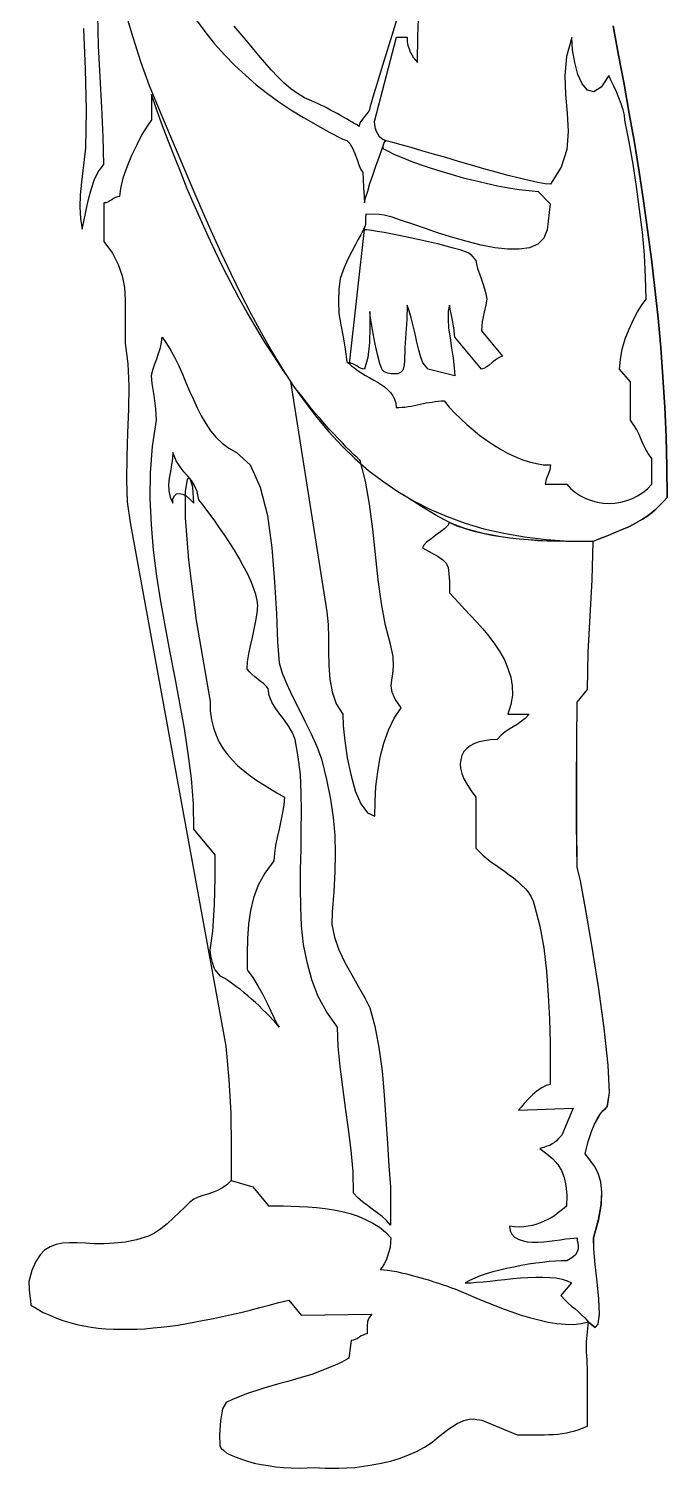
# Model space of a CAD drawing. Extents: x 142.12 to 142.78, y 53.81 to 55.57.
# Drawn here: x 142.336 to 142.769, y 53.805 to 54.781 of the extents above; entities that cross this region are included whole.
import ezdxf

# ---------------------------------------------------------------- set-up
doc = ezdxf.new("R2010")
doc.units = 0
doc.layers.get('0').update_dxf_attribs({"linetype": 'CONTINUOUS'})

msp = doc.modelspace()

# ---------------------------------------------------------------- linework, layer by layer
at = {"linetype": 'CONTINUOUS'}
for points in [[(142.37315, 54.78088), (142.37431, 54.75326), (142.37509, 54.72564), (142.3747, 54.69977), (142.37198, 54.67683), (142.37101, 54.66807), (142.37081, 54.6599), (142.3712, 54.65213), (142.37237, 54.64493), (142.37354, 54.64998), (142.3747, 54.65543), (142.37567, 54.66107), (142.37704, 54.66671), (142.37859, 54.67255), (142.38053, 54.67818), (142.38326, 54.68363), (142.38696, 54.68869), (142.38657, 54.70736), (142.38559, 54.72739), (142.38462, 54.7482), (142.38346, 54.7692), (142.38287, 54.78982)], [(142.40174, 54.79157), (142.4066, 54.77504), (142.41185, 54.75851), (142.41769, 54.74217), (142.42488, 54.72486), (142.43208, 54.70775), (142.43908, 54.69122), (142.44588, 54.67507), (142.4527, 54.65932), (142.4595, 54.64395), (142.46631, 54.62917), (142.47292, 54.61478), (142.47972, 54.60078), (142.48673, 54.58737), (142.49373, 54.57434), (142.50073, 54.56189), (142.50812, 54.55002), (142.51551, 54.53855), (142.52329, 54.52766), (142.53127, 54.51735), (142.53943, 54.50743), (142.54799, 54.49829), (142.55694, 54.48954), (142.56628, 54.48137), (142.576, 54.47398), (142.58611, 54.46698), (142.59681, 54.46075), (142.6079, 54.45511), (142.61956, 54.45006), (142.63163, 54.44558), (142.64446, 54.44189), (142.65788, 54.43878), (142.67189, 54.43625), (142.68667, 54.4345), (142.70203, 54.43353), (142.71817, 54.43314)], [(142.4488, 54.78768), (142.45541, 54.77893), (142.46203, 54.77057), (142.46864, 54.76298), (142.47564, 54.75579), (142.48284, 54.74917), (142.49023, 54.74276), (142.49782, 54.73692), (142.50559, 54.73128), (142.51376, 54.72584), (142.52213, 54.72059), (142.53068, 54.71573), (142.53963, 54.71067), (142.54896, 54.70581), (142.5515, 54.70502), (142.55363, 54.70289), (142.55538, 54.69977), (142.55694, 54.69608), (142.5585, 54.69219), (142.55966, 54.68849), (142.56102, 54.68538), (142.56239, 54.68324), (142.56258, 54.67877), (142.56297, 54.67293), (142.56336, 54.6671), (142.56355, 54.66263), (142.56433, 54.66613), (142.56569, 54.6706), (142.56725, 54.67586), (142.56919, 54.68149), (142.57133, 54.68752), (142.57347, 54.69374), (142.57561, 54.69958), (142.57756, 54.70522), (142.57619, 54.70542), (142.57502, 54.70639), (142.57367, 54.70755), (142.57269, 54.70911), (142.57172, 54.71106), (142.57094, 54.71319), (142.57055, 54.71553), (142.57036, 54.71786), (142.58514, 54.77504), (142.59234, 54.77504), (142.59253, 54.77193), (142.59292, 54.7694), (142.5937, 54.76707), (142.59447, 54.76493), (142.59564, 54.76298), (142.59681, 54.76104), (142.59817, 54.75948), (142.59953, 54.75773), (142.59972, 54.77563), (142.60031, 54.79332)], [(142.58514, 54.78652), (142.58203, 54.77621), (142.57892, 54.7659), (142.5758, 54.75579), (142.57289, 54.74607), (142.56997, 54.73653), (142.56725, 54.72739), (142.56686, 54.72584), (142.56608, 54.72428), (142.56491, 54.72272), (142.56355, 54.72117), (142.56219, 54.71941), (142.56102, 54.71786), (142.56024, 54.71631), (142.55985, 54.71455), (142.5585, 54.71553), (142.55694, 54.71631), (142.55519, 54.71747), (142.55324, 54.71844), (142.5513, 54.71961), (142.54935, 54.72078), (142.54722, 54.72195), (142.54507, 54.72331), (142.54274, 54.72447), (142.5406, 54.72564), (142.53827, 54.72681), (142.53613, 54.72797), (142.53399, 54.72894), (142.53166, 54.73011), (142.52971, 54.7309), (142.52757, 54.73187), (142.52291, 54.73381), (142.51824, 54.73673), (142.51357, 54.74003), (142.50909, 54.74392), (142.50481, 54.7482), (142.50034, 54.75287), (142.49606, 54.75773), (142.49179, 54.76279), (142.4877, 54.76784), (142.48342, 54.7729), (142.47934, 54.77776), (142.47525, 54.78243)], [(142.71817, 54.43314), (142.72187, 54.43469), (142.72556, 54.43605), (142.72906, 54.43742), (142.73256, 54.43897), (142.73587, 54.44033), (142.73917, 54.4417), (142.74248, 54.44325), (142.74559, 54.4448), (142.74871, 54.44656), (142.75182, 54.44831), (142.75473, 54.45025), (142.75765, 54.45239), (142.76037, 54.45472), (142.7631, 54.45726), (142.76582, 54.45997), (142.76854, 54.46309), (142.76835, 54.4837), (142.76777, 54.50413), (142.76699, 54.52435), (142.76562, 54.54458), (142.76426, 54.56461), (142.76232, 54.58464), (142.76018, 54.60467), (142.75785, 54.6245), (142.75531, 54.64434), (142.7526, 54.66399), (142.74948, 54.68382), (142.74637, 54.70366), (142.74287, 54.72331), (142.73937, 54.74314), (142.73567, 54.76279), (142.73198, 54.78263)], [(142.73198, 54.78263), (142.73567, 54.76279), (142.73937, 54.74314), (142.74287, 54.72331), (142.74637, 54.70366), (142.74948, 54.68382), (142.7526, 54.66399), (142.75531, 54.64434), (142.75785, 54.6245), (142.76018, 54.60467), (142.76232, 54.58464), (142.76426, 54.56461), (142.76562, 54.54458), (142.76699, 54.52435), (142.76777, 54.50413), (142.76835, 54.4837), (142.76854, 54.46309), (142.76582, 54.45997), (142.7631, 54.45726), (142.76037, 54.45472), (142.75765, 54.45239), (142.75473, 54.45025), (142.75182, 54.44831), (142.74871, 54.44656), (142.74559, 54.4448), (142.74248, 54.44325), (142.73917, 54.4417), (142.73606, 54.44033), (142.73256, 54.43897), (142.72926, 54.43742), (142.72556, 54.43605), (142.72206, 54.43469), (142.71837, 54.43314), (142.71837, 54.43314)], [(142.576, 54.69958), (142.5795, 54.69763), (142.58397, 54.6955), (142.58903, 54.69335), (142.59486, 54.69103), (142.60128, 54.68869), (142.60809, 54.68655), (142.61528, 54.68421), (142.62287, 54.68188), (142.63045, 54.67974), (142.63824, 54.6778), (142.64602, 54.67605), (142.6536, 54.67429), (142.66099, 54.67293), (142.66819, 54.67177), (142.67499, 54.67099), (142.68122, 54.67041), (142.68938, 54.66204), (142.68725, 54.64434), (142.68491, 54.6387), (142.68083, 54.63481), (142.67538, 54.63229), (142.66838, 54.63132), (142.6606, 54.63132), (142.65185, 54.63229), (142.64252, 54.63403), (142.63299, 54.63657), (142.62326, 54.63928), (142.61373, 54.64221), (142.60478, 54.64532), (142.59623, 54.64823), (142.58864, 54.65077), (142.58223, 54.6529), (142.57697, 54.65426), (142.57347, 54.65484), (142.56452, 54.65504), (142.56433, 54.65213), (142.56433, 54.65018), (142.56413, 54.64784), (142.56316, 54.64473), (142.5651, 54.64454), (142.56822, 54.64415), (142.57211, 54.64356), (142.57697, 54.64279), (142.58242, 54.64162), (142.58825, 54.64065), (142.59447, 54.63928), (142.6007, 54.63793), (142.60693, 54.63657), (142.61295, 54.6352), (142.61859, 54.63365), (142.62365, 54.63229), (142.62812, 54.63112), (142.63163, 54.62976), (142.63415, 54.62878), (142.63551, 54.62781), (142.63901, 54.62353), (142.6394, 54.6214), (142.64018, 54.61828), (142.64135, 54.61458), (142.64271, 54.6107), (142.64407, 54.60662), (142.64523, 54.60292), (142.64602, 54.59981), (142.64641, 54.59748), (142.64582, 54.59359), (142.64465, 54.58853), (142.64329, 54.58231), (142.64271, 54.57589), (142.6571, 54.55878), (142.65554, 54.55839), (142.65399, 54.55742), (142.65205, 54.55605), (142.6499, 54.5545), (142.64796, 54.55275), (142.64602, 54.55139), (142.64426, 54.55041), (142.64271, 54.55002), (142.62462, 54.57161), (142.62404, 54.57803), (142.62287, 54.58425), (142.62171, 54.5895), (142.62112, 54.5934), (142.62015, 54.58931), (142.62015, 54.58406), (142.62053, 54.57784), (142.62151, 54.57122), (142.62248, 54.56422), (142.62365, 54.55742), (142.62423, 54.55099), (142.62462, 54.54555), (142.60673, 54.55002), (142.60303, 54.5543), (142.60168, 54.55819), (142.60031, 54.56286), (142.59895, 54.56831), (142.59778, 54.57395), (142.59642, 54.57939), (142.59506, 54.58484), (142.5937, 54.5895), (142.59234, 54.5934), (142.59214, 54.58367), (142.59156, 54.57414), (142.59078, 54.56461), (142.59058, 54.55489), (142.59019, 54.55158), (142.58942, 54.54925), (142.58786, 54.54769), (142.58611, 54.54692), (142.58397, 54.54672), (142.58164, 54.54692), (142.5793, 54.54731), (142.57697, 54.54808), (142.57541, 54.54963), (142.57386, 54.55391), (142.57231, 54.55994), (142.57075, 54.56695), (142.56939, 54.57414), (142.56822, 54.58075), (142.56744, 54.586), (142.56725, 54.58912), (142.56725, 54.57862), (142.56686, 54.56792), (142.56569, 54.558), (142.56355, 54.55002), (142.56219, 54.55022), (142.56083, 54.5506), (142.55947, 54.55139), (142.5583, 54.55217), (142.55694, 54.55294), (142.55557, 54.55372), (142.55422, 54.55411), (142.55286, 54.5543), (142.5548, 54.55236), (142.55694, 54.5506), (142.55927, 54.54886), (142.56181, 54.54731), (142.56433, 54.54574), (142.56706, 54.54419), (142.56977, 54.54264), (142.57231, 54.54127), (142.57483, 54.53952), (142.57717, 54.53797), (142.5793, 54.53602), (142.58125, 54.53408), (142.58281, 54.53194), (142.58397, 54.5296), (142.58475, 54.52688), (142.58494, 54.52396), (142.58689, 54.52396), (142.58903, 54.52416), (142.59097, 54.52435), (142.59312, 54.52474), (142.59506, 54.52493), (142.5972, 54.52532), (142.59914, 54.52571), (142.60128, 54.5263), (142.60323, 54.52669), (142.60536, 54.52708), (142.60731, 54.52747), (142.60945, 54.52766), (142.6114, 54.52805), (142.61334, 54.52824), (142.61548, 54.52844), (142.61743, 54.52844), (142.62093, 54.52435), (142.62462, 54.52027), (142.62871, 54.51638), (142.63279, 54.51249), (142.63707, 54.50879), (142.64155, 54.5051), (142.64621, 54.50179), (142.65088, 54.49868), (142.65554, 54.49576), (142.6604, 54.49304), (142.66527, 54.4907), (142.67013, 54.48876), (142.67499, 54.48721), (142.68005, 54.48604), (142.68472, 54.48526), (142.68958, 54.48506), (142.689, 54.48176), (142.68783, 54.47865), (142.68647, 54.47534), (142.68588, 54.47204), (142.70047, 54.47204), (142.70339, 54.46892), (142.7065, 54.46639), (142.70981, 54.46406), (142.7135, 54.46231), (142.7172, 54.46095), (142.72109, 54.45978), (142.72517, 54.4592), (142.72926, 54.459), (142.73315, 54.4592), (142.73723, 54.45978), (142.74112, 54.46095), (142.74501, 54.46231), (142.74851, 54.46406), (142.75201, 54.46639), (142.75512, 54.46892), (142.75804, 54.47204), (142.75804, 54.48954), (142.75571, 54.49285), (142.75376, 54.49595), (142.75221, 54.49926), (142.75084, 54.50238), (142.74948, 54.50568), (142.74793, 54.50879), (142.74598, 54.5121), (142.74365, 54.5154), (142.74365, 54.54147), (142.73626, 54.55002), (142.73685, 54.55664), (142.73801, 54.56364), (142.74014, 54.57044), (142.74268, 54.57706), (142.74559, 54.58328), (142.74851, 54.58892), (142.75163, 54.59379), (142.75434, 54.59748), (142.75396, 54.61225), (142.75318, 54.62742), (142.75182, 54.64279), (142.74987, 54.65815), (142.74773, 54.67371), (142.7454, 54.68888), (142.74268, 54.70405), (142.73995, 54.71883), (142.73956, 54.72214), (142.73879, 54.72584), (142.73743, 54.72972), (142.73587, 54.73381), (142.73412, 54.73789), (142.73237, 54.74179), (142.73062, 54.74548), (142.72906, 54.74898), (142.72381, 54.74101), (142.71895, 54.73789), (142.71467, 54.73906), (142.71097, 54.74334), (142.70806, 54.74976), (142.70592, 54.75793), (142.70436, 54.76649), (142.70397, 54.77485), (142.70027, 54.76201), (142.69911, 54.74898), (142.69969, 54.73615), (142.70086, 54.7235), (142.70145, 54.71106), (142.70047, 54.6988), (142.69678, 54.68694), (142.68958, 54.67546), (142.68588, 54.67566), (142.68102, 54.67644), (142.67499, 54.6778), (142.66838, 54.67935), (142.6608, 54.6813), (142.65282, 54.68344), (142.64446, 54.68577), (142.6359, 54.6883), (142.62715, 54.69083), (142.61859, 54.69335), (142.61023, 54.69569), (142.60245, 54.69802), (142.59506, 54.70016), (142.58845, 54.70211), (142.58281, 54.70366), (142.57814, 54.70483), (142.57697, 54.70366), (142.57619, 54.7023), (142.576, 54.70075), (142.576, 54.69958)], [(142.51006, 54.54711), (142.50832, 54.54944), (142.5021, 54.55897), (142.49587, 54.5685), (142.48984, 54.57842), (142.48401, 54.58834), (142.47837, 54.59845), (142.47292, 54.60875), (142.46767, 54.61906), (142.46261, 54.62956), (142.45756, 54.64007), (142.45289, 54.65077), (142.44822, 54.66146), (142.44355, 54.67216), (142.43927, 54.68285), (142.43499, 54.69355), (142.43091, 54.70424), (142.42683, 54.71494), (142.42294, 54.72564), (142.41924, 54.73615), (142.41924, 54.71903), (142.41632, 54.71475), (142.41282, 54.70911), (142.40932, 54.70211), (142.40582, 54.69471), (142.40252, 54.68694), (142.39998, 54.67935), (142.39824, 54.67255), (142.39765, 54.66691), (142.39629, 54.66671), (142.39493, 54.66632), (142.39357, 54.66555), (142.3924, 54.66476), (142.39104, 54.66399), (142.38968, 54.66321), (142.38832, 54.66282), (142.38696, 54.66263), (142.38696, 54.63657), (142.39279, 54.62859), (142.39668, 54.62101), (142.3994, 54.61323), (142.40096, 54.60545), (142.40154, 54.59709), (142.40154, 54.58815), (142.40154, 54.57842), (142.40135, 54.56753), (142.40329, 54.55372), (142.40388, 54.53874), (142.40368, 54.52299), (142.4031, 54.50685), (142.40252, 54.49051), (142.40232, 54.47476), (142.40291, 54.45997), (142.40485, 54.44617), (142.46961, 54.09122), (142.47176, 54.06847), (142.47292, 54.04571), (142.47331, 54.02296), (142.47331, 54.0002), (142.4879, 53.99592), (142.49859, 53.9829), (142.50346, 53.9829), (142.50871, 53.9829), (142.51396, 53.9827), (142.5196, 53.98251), (142.52523, 53.98231), (142.53107, 53.98173), (142.53691, 53.98114), (142.54274, 53.98017), (142.54838, 53.97901), (142.55383, 53.97765), (142.55927, 53.97589), (142.56433, 53.97375), (142.56919, 53.97122), (142.57367, 53.9685), (142.57775, 53.96519), (142.58145, 53.9613), (142.58125, 53.958), (142.58086, 53.95489), (142.58008, 53.95178), (142.57911, 53.94886), (142.57814, 53.94613), (142.57678, 53.94361), (142.57561, 53.94147), (142.57425, 53.93972), (142.57659, 53.93952), (142.57911, 53.93933), (142.58203, 53.93894), (142.58514, 53.93836), (142.58864, 53.93758), (142.59214, 53.9368), (142.59584, 53.93582), (142.59953, 53.93485), (142.60323, 53.93369), (142.60693, 53.93272), (142.61042, 53.93155), (142.61373, 53.93057), (142.61685, 53.92941), (142.61976, 53.92844), (142.62248, 53.92747), (142.62462, 53.92669), (142.6289, 53.92494), (142.63376, 53.9228), (142.63901, 53.92066), (142.64446, 53.91833), (142.65029, 53.91599), (142.65633, 53.91366), (142.66255, 53.91132), (142.66896, 53.90918), (142.67519, 53.90724), (142.68161, 53.90568), (142.68783, 53.90413), (142.69386, 53.90316), (142.69969, 53.90277), (142.70514, 53.90257), (142.71039, 53.90316), (142.71525, 53.90432), (142.71972, 53.90062), (142.72187, 53.90296), (142.72265, 53.90977), (142.72226, 53.91988), (142.72109, 53.93135), (142.71972, 53.94322), (142.71895, 53.95372), (142.71875, 53.9615), (142.72226, 53.97375), (142.724, 53.98406), (142.72439, 53.99243), (142.72362, 53.99923), (142.72187, 54.00506), (142.71934, 54.00993), (142.71623, 54.01421), (142.71292, 54.01829), (142.71506, 54.02665), (142.7172, 54.03327), (142.71934, 54.03833), (142.72148, 54.04222), (142.72323, 54.04513), (142.72498, 54.04727), (142.72673, 54.04883), (142.72809, 54.05038), (142.72945, 54.05972), (142.72867, 54.07839), (142.72595, 54.10348), (142.72206, 54.13168), (142.71759, 54.15968), (142.71331, 54.18477), (142.70981, 54.20325), (142.70767, 54.2124), (142.70728, 54.24196), (142.70728, 54.27054), (142.70728, 54.29797), (142.70748, 54.32422), (142.71447, 54.33298), (142.71506, 54.35826), (142.71642, 54.38277), (142.71778, 54.40727), (142.71837, 54.43314), (142.71234, 54.43314), (142.70611, 54.43314), (142.69989, 54.43314), (142.69366, 54.43333), (142.68725, 54.43353), (142.68102, 54.43391), (142.6746, 54.4343), (142.66838, 54.43469), (142.66216, 54.43547), (142.65593, 54.43625), (142.6499, 54.43742), (142.64388, 54.43858), (142.63804, 54.44014), (142.63221, 54.44189), (142.62657, 54.44383), (142.62112, 54.44617), (142.6114, 54.45122), (142.60206, 54.45687), (142.59292, 54.4627), (142.59019, 54.46464), (142.59019, 54.46464)], [(142.56375, 54.64668), (142.56278, 54.64473), (142.56102, 54.64104), (142.55908, 54.63754), (142.55714, 54.63403), (142.55499, 54.62976), (142.55247, 54.62489), (142.54974, 54.61886), (142.54702, 54.61148), (142.54605, 54.60389), (142.54585, 54.59612), (142.54605, 54.58776), (142.54761, 54.57997), (142.54916, 54.57181), (142.55052, 54.56345), (142.5515, 54.55489), (142.55344, 54.55372), (142.55344, 54.55372), (142.56375, 54.64668)], [(142.50579, 54.10406), (142.50365, 54.10659), (142.50151, 54.10892), (142.49917, 54.11145), (142.49685, 54.11379), (142.49451, 54.11612), (142.49218, 54.11845), (142.48964, 54.12078), (142.48712, 54.12312), (142.48459, 54.12526), (142.48206, 54.1274), (142.47953, 54.12954), (142.47681, 54.13148), (142.47409, 54.13343), (142.47156, 54.13518), (142.46884, 54.13693), (142.46611, 54.13868), (142.46242, 54.14296), (142.46184, 54.14432), (142.46066, 54.14782), (142.4595, 54.1523), (142.45892, 54.15618), (142.46086, 54.16921), (142.46203, 54.18691), (142.46242, 54.20539), (142.46242, 54.22095), (142.44803, 54.23826), (142.44764, 54.25537), (142.44628, 54.27249), (142.44413, 54.28941), (142.44161, 54.30652), (142.4385, 54.32364), (142.43538, 54.34075), (142.43189, 54.35807), (142.42877, 54.37518), (142.42566, 54.39249), (142.42294, 54.4098), (142.4206, 54.42731), (142.41924, 54.44461), (142.41846, 54.46231), (142.41866, 54.47981), (142.42002, 54.49752), (142.42274, 54.5154), (142.42216, 54.52319), (142.42099, 54.53214), (142.41982, 54.5403), (142.41924, 54.54555), (142.41963, 54.54769), (142.4204, 54.55022), (142.42158, 54.55353), (142.42294, 54.55703), (142.4241, 54.56072), (142.42527, 54.56461), (142.42605, 54.56831), (142.42644, 54.57161), (142.42955, 54.56734), (142.43247, 54.56267), (142.43519, 54.55761), (142.43772, 54.55217), (142.44024, 54.54652), (142.44258, 54.54088), (142.44511, 54.53505), (142.44764, 54.52941), (142.45016, 54.52377), (142.45289, 54.51832), (142.456, 54.51307), (142.4593, 54.50821), (142.463, 54.50374), (142.46709, 54.49984), (142.47176, 54.49635), (142.47681, 54.49362), (142.48615, 54.48506), (142.49295, 54.47009), (142.49782, 54.45083), (142.50073, 54.42886), (142.50268, 54.4059), (142.50384, 54.38413), (142.50462, 54.36526), (142.50579, 54.35086), (142.50774, 54.34406), (142.51084, 54.33647), (142.51454, 54.3285), (142.51882, 54.32014), (142.5231, 54.31139), (142.52738, 54.30283), (142.53127, 54.29427), (142.53438, 54.2859), (142.53788, 54.27191), (142.5406, 54.25868), (142.54236, 54.24623), (142.54352, 54.23398), (142.54371, 54.22173), (142.54352, 54.20928), (142.54274, 54.19605), (142.54158, 54.18205), (142.54138, 54.17369), (142.54313, 54.16513), (142.54624, 54.15638), (142.55032, 54.14782), (142.55499, 54.13946), (142.55947, 54.13148), (142.56375, 54.1239), (142.56706, 54.11709), (142.57055, 54.10464), (142.57328, 54.09025), (142.57541, 54.0745), (142.57678, 54.05797), (142.57795, 54.04143), (142.57911, 54.0251), (142.58008, 54.00973), (142.58125, 53.99592), (142.58125, 53.96986), (142.57853, 53.97298), (142.57541, 53.9757), (142.57211, 53.97823), (142.5688, 53.98075), (142.56549, 53.98309), (142.56219, 53.98561), (142.55908, 53.98834), (142.55616, 53.99145), (142.55577, 54.00603), (142.55441, 54.02062), (142.55266, 54.03502), (142.55071, 54.04941), (142.54877, 54.06341), (142.54702, 54.07742), (142.54566, 54.09083), (142.54527, 54.10406), (142.53807, 54.11417), (142.53224, 54.12487), (142.52777, 54.13615), (142.52465, 54.14802), (142.52232, 54.16007), (142.52096, 54.17272), (142.52037, 54.18536), (142.52018, 54.19839), (142.52018, 54.21122), (142.52057, 54.22445), (142.52076, 54.23729), (142.52096, 54.25031), (142.52076, 54.26296), (142.52018, 54.27521), (142.51862, 54.28727), (142.51649, 54.29894), (142.51473, 54.30361), (142.51221, 54.30789), (142.50929, 54.31217), (142.50618, 54.31625), (142.50326, 54.32033), (142.50073, 54.32442), (142.49898, 54.32889), (142.4984, 54.33356), (142.49685, 54.33511), (142.49509, 54.33687), (142.49315, 54.33842), (142.4912, 54.33997), (142.48926, 54.34153), (142.48731, 54.34328), (142.48556, 54.34484), (142.48401, 54.34659), (142.48439, 54.35165), (142.48517, 54.35709), (142.48634, 54.36254), (142.4877, 54.36818), (142.48887, 54.37382), (142.49003, 54.37946), (142.49081, 54.38471), (142.4912, 54.38976), (142.49081, 54.39327), (142.48984, 54.39735), (142.48848, 54.40183), (142.48654, 54.40649), (142.4842, 54.41155), (142.48148, 54.41661), (142.47856, 54.42186), (142.47544, 54.42731), (142.47215, 54.43256), (142.46864, 54.43761), (142.46533, 54.44248), (142.46223, 54.44714), (142.45911, 54.45142), (142.45619, 54.45531), (142.45367, 54.45862), (142.45133, 54.46134), (142.45016, 54.46698), (142.44841, 54.47126), (142.44628, 54.47456), (142.44394, 54.47748), (142.44122, 54.48039), (142.43869, 54.4839), (142.43597, 54.48798), (142.43363, 54.49362), (142.43344, 54.48934), (142.43286, 54.48506), (142.43208, 54.48059), (142.4313, 54.47612), (142.43091, 54.47184), (142.4311, 54.46756), (142.43189, 54.46328), (142.43363, 54.4592), (142.43383, 54.46212), (142.4348, 54.46425), (142.43616, 54.46542), (142.43811, 54.46581), (142.44044, 54.46523), (142.44278, 54.46406), (142.4453, 54.46192), (142.44803, 54.4592), (142.44725, 54.47009), (142.44549, 54.47592), (142.44336, 54.47534), (142.442, 54.46698), (142.442, 54.44928), (142.44433, 54.42049), (142.44958, 54.37965), (142.45892, 54.3248), (142.45911, 54.31839), (142.45989, 54.31236), (142.46125, 54.30692), (142.463, 54.30186), (142.46514, 54.29719), (142.46786, 54.29272), (142.47078, 54.28883), (142.47409, 54.28493), (142.47759, 54.28143), (142.48148, 54.27813), (142.48575, 54.27482), (142.49003, 54.27171), (142.4947, 54.26879), (142.49937, 54.26587), (142.50423, 54.26277), (142.50929, 54.25985), (142.5089, 54.25479), (142.50812, 54.24954), (142.50696, 54.2439), (142.50579, 54.23826), (142.50443, 54.23262), (142.50326, 54.22718), (142.50248, 54.22173), (142.5021, 54.21667), (142.49606, 54.2085), (142.49159, 54.20033), (142.48848, 54.19178), (142.48634, 54.18303), (142.48498, 54.17388), (142.4842, 54.16416), (142.48401, 54.15405), (142.48401, 54.14296), (142.4879, 54.13771), (142.4914, 54.13207), (142.4947, 54.12623), (142.49762, 54.1204), (142.50015, 54.11495), (142.50229, 54.11009), (142.50423, 54.10639), (142.50579, 54.10406)], [(142.56063, 54.48818), (142.5585, 54.49012), (142.55616, 54.49226), (142.55383, 54.49459), (142.5511, 54.49713), (142.54858, 54.50004), (142.54566, 54.50296), (142.54274, 54.50607), (142.53963, 54.50938), (142.53652, 54.51288), (142.53341, 54.51657), (142.5301, 54.52027), (142.5268, 54.52435), (142.52349, 54.52844), (142.52018, 54.53272), (142.51668, 54.53719), (142.51337, 54.54166), (142.53807, 54.38548), (142.53885, 54.37693), (142.53924, 54.36799), (142.53924, 54.35865), (142.53943, 54.34912), (142.54002, 54.33997), (142.54158, 54.33122), (142.5443, 54.32325), (142.54877, 54.31625), (142.54916, 54.30828), (142.55013, 54.29816), (142.55189, 54.28669), (142.55422, 54.27521), (142.55733, 54.26432), (142.56102, 54.25537), (142.56549, 54.24934), (142.57055, 54.24701), (142.57075, 54.25693), (142.57133, 54.26705), (142.5725, 54.27716), (142.57425, 54.28708), (142.57659, 54.29641), (142.57969, 54.30535), (142.58358, 54.31353), (142.58845, 54.32052), (142.58436, 54.32636), (142.58223, 54.33103), (142.58164, 54.33531), (142.58203, 54.3392), (142.58281, 54.34348), (142.5832, 54.34873), (142.583, 54.35534), (142.58125, 54.3637), (142.57775, 54.37634), (142.57502, 54.39112), (142.57289, 54.40727), (142.57094, 54.42438), (142.56919, 54.4415), (142.56686, 54.45842), (142.56413, 54.47417), (142.56063, 54.48818), (142.56063, 54.48818)], [(142.62093, 54.44597), (142.62015, 54.44422), (142.61801, 54.44209), (142.61509, 54.43975), (142.61179, 54.43742), (142.60848, 54.43489), (142.60556, 54.43275), (142.60362, 54.43061), (142.60284, 54.42886), (142.60887, 54.42555), (142.61334, 54.42303), (142.61665, 54.42088), (142.61879, 54.41855), (142.62015, 54.41563), (142.62073, 54.41155), (142.62112, 54.4059), (142.62112, 54.39852), (142.62404, 54.39521), (142.62754, 54.39152), (142.63124, 54.38744), (142.63531, 54.38315), (142.6394, 54.37868), (142.64368, 54.37401), (142.64777, 54.36896), (142.65166, 54.3639), (142.65515, 54.35845), (142.65827, 54.35301), (142.6606, 54.34718), (142.66255, 54.34134), (142.66352, 54.33531), (142.66371, 54.32909), (142.66274, 54.32267), (142.6606, 54.31625), (142.67499, 54.31625), (142.67227, 54.31333), (142.66955, 54.31119), (142.66683, 54.30925), (142.6643, 54.30769), (142.66158, 54.30594), (142.65885, 54.30419), (142.65613, 54.30186), (142.65341, 54.29894), (142.64893, 54.29875), (142.64485, 54.29816), (142.64115, 54.29739), (142.63804, 54.29621), (142.63512, 54.29466), (142.63279, 54.29291), (142.63084, 54.29077), (142.62948, 54.28824), (142.62871, 54.28552), (142.62832, 54.28261), (142.62851, 54.27949), (142.62948, 54.27599), (142.63084, 54.2723), (142.63299, 54.26841), (142.63571, 54.26413), (142.63901, 54.25985), (142.63901, 54.22542), (142.64115, 54.22309), (142.64368, 54.22056), (142.64641, 54.21842), (142.64913, 54.21608), (142.65224, 54.21395), (142.65535, 54.21181), (142.65846, 54.20967), (142.66158, 54.20734), (142.66449, 54.20519), (142.66741, 54.20286), (142.66993, 54.20033), (142.67247, 54.19781), (142.6746, 54.19527), (142.67636, 54.19236), (142.67772, 54.18944), (142.67869, 54.18633), (142.68219, 54.17252), (142.68491, 54.15774), (142.68686, 54.14199), (142.68803, 54.12584), (142.6888, 54.10951), (142.68919, 54.09375), (142.68938, 54.07897), (142.68938, 54.06516), (142.68647, 54.06458), (142.68355, 54.06303), (142.68044, 54.06088), (142.67733, 54.05816), (142.67441, 54.05524), (142.67169, 54.05233), (142.66955, 54.0498), (142.6678, 54.04786), (142.70475, 54.04922), (142.69717, 54.03093), (142.69522, 54.02879), (142.69366, 54.02704), (142.69211, 54.02587), (142.69055, 54.0249), (142.689, 54.02393), (142.68706, 54.02335), (142.68491, 54.02257), (142.68219, 54.02179), (142.68706, 54.01829), (142.69114, 54.01479), (142.69444, 54.0109), (142.69697, 54.00682), (142.69872, 54.00215), (142.69989, 53.9967), (142.70047, 53.99028), (142.70027, 53.9827), (142.69892, 53.98153), (142.69756, 53.98036), (142.6958, 53.97901), (142.69405, 53.97765), (142.69211, 53.97628), (142.68997, 53.97492), (142.68764, 53.97375), (142.6853, 53.97259), (142.68278, 53.97142), (142.68024, 53.97044), (142.67733, 53.96967), (142.67441, 53.96909), (142.6715, 53.9687), (142.66838, 53.9685), (142.66507, 53.9687), (142.66177, 53.96909), (142.66216, 53.96597), (142.66333, 53.96364), (142.66507, 53.96169), (142.66761, 53.96033), (142.67032, 53.95936), (142.67363, 53.95858), (142.67714, 53.95839), (142.68102, 53.95839), (142.68491, 53.95858), (142.6888, 53.95897), (142.6925, 53.95956), (142.69619, 53.95994), (142.69969, 53.96053), (142.70281, 53.96091), (142.70533, 53.96111), (142.70748, 53.9613), (142.70767, 53.95956), (142.70806, 53.95781), (142.70825, 53.95586), (142.70825, 53.95392), (142.70767, 53.95178), (142.7065, 53.94983), (142.70397, 53.94769), (142.70047, 53.94574), (142.69697, 53.94574), (142.69289, 53.94555), (142.68861, 53.94516), (142.68413, 53.94458), (142.67947, 53.944), (142.6746, 53.94341), (142.66974, 53.94244), (142.66468, 53.94147), (142.65982, 53.94049), (142.65515, 53.93933), (142.65049, 53.93816), (142.64602, 53.9368), (142.64193, 53.93544), (142.63824, 53.93388), (142.63473, 53.93233), (142.63182, 53.93077), (142.63551, 53.93077), (142.6394, 53.93116), (142.64388, 53.93155), (142.64854, 53.93194), (142.6536, 53.93253), (142.65866, 53.93311), (142.66391, 53.93369), (142.66916, 53.93408), (142.67421, 53.93447), (142.67947, 53.93466), (142.68433, 53.93466), (142.689, 53.93447), (142.69328, 53.93408), (142.69736, 53.9333), (142.70086, 53.93213), (142.70378, 53.93077), (142.69659, 53.92222), (142.69911, 53.9193), (142.70145, 53.91696), (142.70378, 53.91502), (142.70592, 53.91327), (142.70806, 53.91151), (142.71039, 53.90938), (142.71273, 53.90704), (142.71525, 53.90413), (142.71972, 53.90043), (142.72187, 53.90277), (142.72265, 53.90957), (142.72226, 53.91968), (142.72109, 53.93135), (142.71972, 53.94322), (142.71875, 53.95372), (142.71856, 53.9613), (142.72206, 53.97375), (142.72381, 53.98387), (142.72439, 53.99223), (142.72362, 53.99923), (142.72187, 54.00487), (142.71934, 54.00973), (142.71623, 54.01421), (142.71292, 54.01829), (142.71506, 54.02665), (142.7172, 54.03327), (142.71934, 54.03833), (142.72128, 54.04222), (142.72323, 54.04513), (142.72498, 54.04727), (142.72654, 54.04883), (142.7279, 54.05038), (142.72945, 54.05952), (142.72848, 54.07839), (142.72575, 54.10328), (142.72206, 54.13148), (142.71759, 54.15968), (142.71331, 54.18458), (142.70981, 54.20325), (142.70748, 54.2122), (142.70709, 54.24196), (142.70709, 54.27035), (142.70728, 54.29777), (142.70748, 54.32422), (142.71447, 54.33298), (142.71506, 54.35807), (142.71642, 54.38257), (142.71778, 54.40727), (142.71837, 54.43314), (142.71214, 54.43314), (142.70611, 54.43314), (142.69969, 54.43314), (142.69347, 54.43333), (142.68725, 54.43353), (142.68083, 54.43372), (142.6746, 54.4343), (142.66819, 54.43469), (142.66197, 54.43547), (142.65593, 54.43625), (142.64971, 54.43722), (142.64368, 54.43858), (142.63785, 54.43994), (142.63202, 54.4417), (142.62637, 54.44364), (142.62093, 54.44597)], [(142.47331, 54.0002), (142.47039, 53.99729), (142.46728, 53.99515), (142.46397, 53.9934), (142.46066, 53.99204), (142.45736, 53.99087), (142.45405, 53.98989), (142.45094, 53.98873), (142.44803, 53.98737), (142.44511, 53.98523), (142.44181, 53.98212), (142.43811, 53.97842), (142.43422, 53.97472), (142.42994, 53.97083), (142.42566, 53.96734), (142.42138, 53.96442), (142.4173, 53.96248), (142.40913, 53.95994), (142.40135, 53.95839), (142.39396, 53.95761), (142.38715, 53.95722), (142.38053, 53.95722), (142.37451, 53.95761), (142.36887, 53.95781), (142.36381, 53.95781), (142.35895, 53.95761), (142.35467, 53.95683), (142.35058, 53.95527), (142.34689, 53.95295), (142.34378, 53.94964), (142.34086, 53.94516), (142.33833, 53.93913), (142.33619, 53.93174), (142.33639, 53.9261), (142.33698, 53.92202), (142.33736, 53.91871), (142.33756, 53.9156), (142.34184, 53.91308), (142.34592, 53.91074), (142.35039, 53.90879), (142.35486, 53.90685), (142.35934, 53.90529), (142.36401, 53.90393), (142.36867, 53.90257), (142.37354, 53.9016), (142.3784, 53.90082), (142.38326, 53.90004), (142.38832, 53.89965), (142.39357, 53.89926), (142.39863, 53.89926), (142.40407, 53.89926), (142.40932, 53.89946), (142.41477, 53.89965), (142.4204, 53.90023), (142.42585, 53.90082), (142.43169, 53.9014), (142.43733, 53.90218), (142.44316, 53.90316), (142.44919, 53.90432), (142.45502, 53.90549), (142.46125, 53.90665), (142.46728, 53.90802), (142.4735, 53.90938), (142.47972, 53.91074), (142.48615, 53.9123), (142.49257, 53.91405), (142.49898, 53.9156), (142.50559, 53.91735), (142.51221, 53.9191), (142.52076, 53.90879), (142.56861, 53.90957), (142.56647, 53.90685), (142.56549, 53.90451), (142.5653, 53.9014), (142.5653, 53.89615), (142.56394, 53.89595), (142.56258, 53.89537), (142.56122, 53.89479), (142.56005, 53.89401), (142.55869, 53.89304), (142.55733, 53.89246), (142.55597, 53.89187), (142.5546, 53.89168), (142.55286, 53.87981), (142.54819, 53.87709), (142.54313, 53.87476), (142.53807, 53.87262), (142.53302, 53.87067), (142.52777, 53.86873), (142.52232, 53.86717), (142.51688, 53.86542), (142.51163, 53.86387), (142.50618, 53.86251), (142.50073, 53.86095), (142.49528, 53.85939), (142.49003, 53.85765), (142.48478, 53.85589), (142.47972, 53.85395), (142.47467, 53.852), (142.46981, 53.84967), (142.46748, 53.84539), (142.46592, 53.83722), (142.46533, 53.82789), (142.46553, 53.8203), (142.4665, 53.81875), (142.46825, 53.81719), (142.47039, 53.81544), (142.47331, 53.81408), (142.47662, 53.81252), (142.48031, 53.81116), (142.48439, 53.8098), (142.48887, 53.80863), (142.49354, 53.80766), (142.4984, 53.80688), (142.50346, 53.8061), (142.50871, 53.80552), (142.51396, 53.80532), (142.5194, 53.80513), (142.52465, 53.80532), (142.52971, 53.80571), (142.53302, 53.80532), (142.53691, 53.80513), (142.54138, 53.80513), (142.54624, 53.80513), (142.5515, 53.80532), (142.55694, 53.80571), (142.56278, 53.80649), (142.5688, 53.80747), (142.57483, 53.80863), (142.58106, 53.80999), (142.58709, 53.81174), (142.59292, 53.81388), (142.59875, 53.81641), (142.6042, 53.81933), (142.60926, 53.82283), (142.61392, 53.82652), (142.62073, 53.83177), (142.62637, 53.83547), (142.63084, 53.83742), (142.63454, 53.83839), (142.63746, 53.83858), (142.6396, 53.8382), (142.64135, 53.83781), (142.6429, 53.83761), (142.66683, 53.8277), (142.67013, 53.8277), (142.67324, 53.8277), (142.67636, 53.8277), (142.67947, 53.8277), (142.68258, 53.8277), (142.68549, 53.8277), (142.68841, 53.82789), (142.69153, 53.82808), (142.69444, 53.82828), (142.69736, 53.82867), (142.70027, 53.82905), (142.703, 53.82983), (142.70592, 53.83041), (142.70883, 53.83138), (142.71156, 53.83256), (142.71447, 53.83372), (142.71447, 53.87067), (142.71428, 53.87865), (142.71389, 53.88371), (142.71389, 53.8907), (142.71525, 53.90432), (142.71972, 53.90062), (142.72187, 53.90296), (142.72265, 53.90977), (142.72226, 53.91988), (142.72109, 53.93135), (142.71972, 53.94322), (142.71895, 53.95372), (142.71875, 53.9615), (142.72226, 53.97375), (142.724, 53.98406), (142.72439, 53.99243), (142.72362, 53.99923), (142.72187, 54.00506), (142.71934, 54.00993), (142.71623, 54.01421), (142.71292, 54.01829), (142.71506, 54.02665), (142.7172, 54.03327), (142.71934, 54.03833), (142.72148, 54.04222), (142.72323, 54.04513), (142.72498, 54.04727), (142.72673, 54.04883), (142.72809, 54.05038), (142.72945, 54.05972), (142.72867, 54.07839), (142.72595, 54.10348), (142.72206, 54.13168), (142.71759, 54.15968), (142.71331, 54.18477), (142.70981, 54.20325), (142.70767, 54.2124), (142.70728, 54.24196), (142.70728, 54.27054), (142.70728, 54.29797), (142.70748, 54.32422), (142.71447, 54.33298), (142.71506, 54.35826), (142.71642, 54.38277), (142.71778, 54.40727), (142.71837, 54.43314), (142.71837, 54.43314), (142.71837, 54.43314)], [(142.47331, 54.0002), (142.47331, 54.0002)]]:
    msp.add_lwpolyline(points, dxfattribs=at)

doc.saveas('drawing.dxf')
